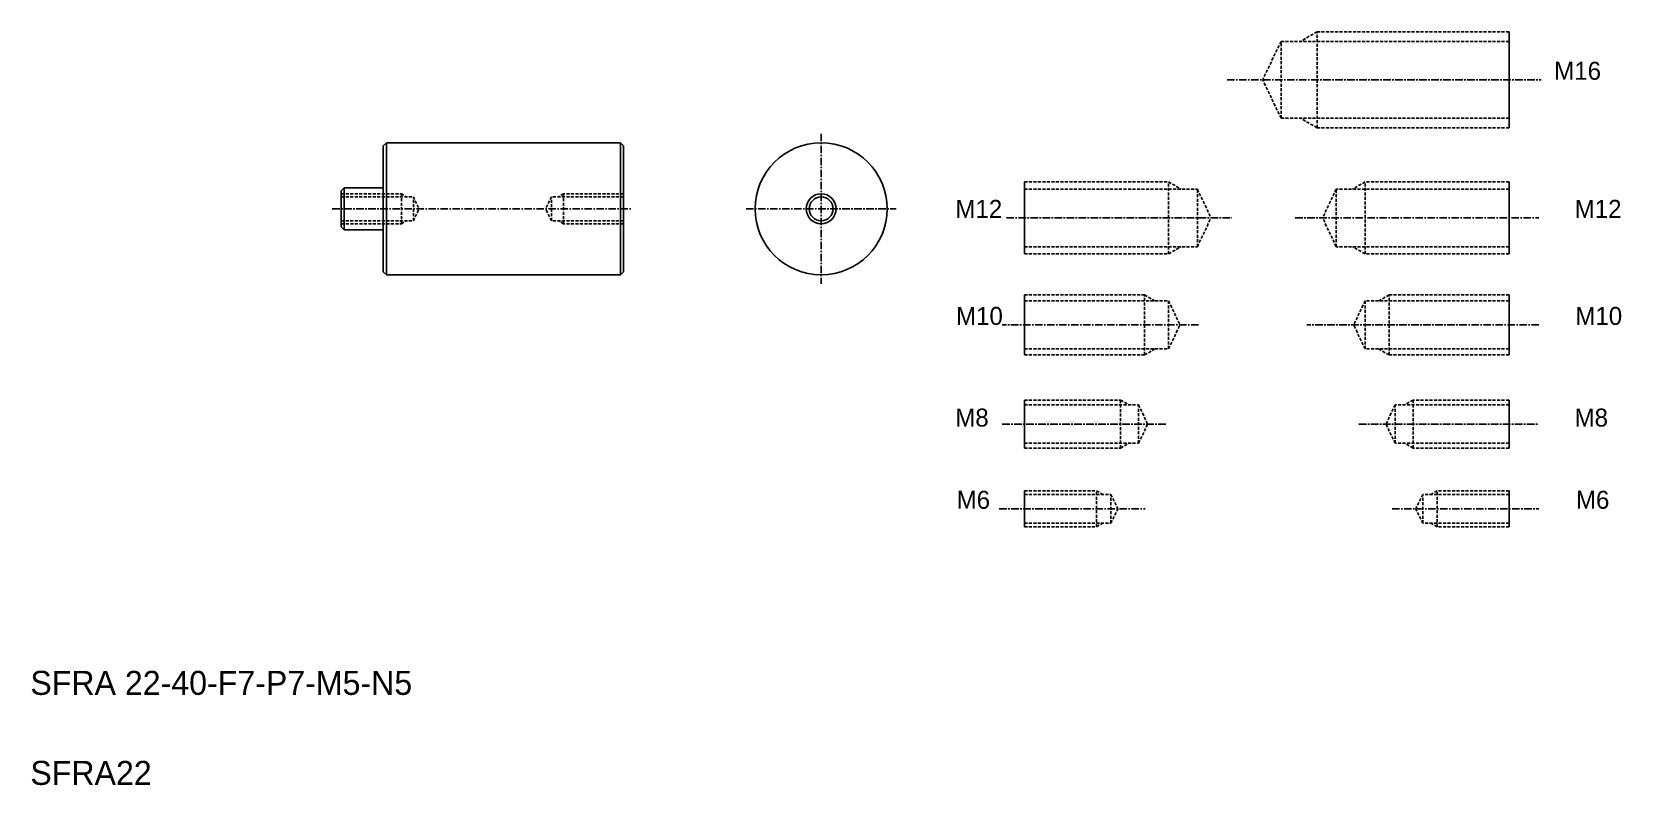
# Model space of a CAD drawing. Extents: x 10 to 275, y 10 to 136.
import ezdxf

# ---------------------------------------------------------------- set-up
doc = ezdxf.new("R2010")
doc.units = 0
doc.linetypes.add('CENTER', pattern=[2, 1.25, -0.25, 0.25, -0.25])
doc.linetypes.add('DASHED', pattern=[0.75, 0.5, -0.25])
doc.layers.get('0').update_dxf_attribs({"linetype": 'CONTINUOUS'})
doc.layers.add('CENTER', color=1, linetype='CENTER')

msp = doc.modelspace()

# ---------------------------------------------------------------- linework, layer by layer
at = {"color": 3, "linetype": 'DASHED'}
for p, q in [((224.33, 135.5), (221.56, 133.9)), ((256.33, 135.5), (224.33, 135.5)), ((224.33, 119.5), (224.33, 135.5)), ((218.33, 133.9), (215.28, 127.5)), ((256.33, 133.9), (218.33, 133.9)), ((218.33, 121.1), (218.33, 133.9)), ((218.33, 121.1), (215.28, 127.5)), ((256.33, 121.1), (218.33, 121.1)), ((224.33, 119.5), (221.56, 121.1)), ((256.33, 119.5), (224.33, 119.5)), ((175.59, 110.49), (199.59, 110.49)), ((175.59, 109.29), (204.39, 109.29)), ((199.59, 98.49), (199.59, 110.49)), ((199.59, 110.49), (201.67, 109.29)), ((204.39, 109.29), (206.68, 104.49)), ((204.39, 99.69), (204.39, 109.29)), ((227.53, 109.29), (225.25, 104.49)), ((227.53, 99.69), (227.53, 109.29)), ((256.33, 109.29), (227.53, 109.29)), ((232.33, 110.49), (230.25, 109.29)), ((232.33, 98.49), (232.33, 110.49)), ((256.33, 110.49), (232.33, 110.49)), ((61.8, 108.5), (71.8, 108.5)), ((61.8, 108), (73.8, 108)), ((71.8, 103.5), (71.8, 108.5)), ((71.8, 108.5), (72.66, 108)), ((73.8, 104), (73.8, 108)), ((73.8, 108), (74.75, 106)), ((73.8, 104), (74.75, 106)), ((96.8, 108), (95.85, 106)), ((96.8, 104), (95.85, 106)), ((96.8, 104), (96.8, 108)), ((108.8, 108), (96.8, 108)), ((98.8, 108.5), (97.93, 108)), ((98.8, 103.5), (98.8, 108.5)), ((108.8, 108.5), (98.8, 108.5)), ((61.8, 104), (73.8, 104)), ((61.81, 103.5), (71.8, 103.5)), ((71.8, 103.5), (72.66, 104)), ((108.8, 104), (96.8, 104)), ((98.8, 103.5), (97.93, 104)), ((108.8, 103.5), (98.8, 103.5)), ((204.39, 99.69), (206.68, 104.49)), ((227.53, 99.69), (225.25, 104.49)), ((175.59, 99.69), (204.39, 99.69)), ((175.59, 98.49), (199.59, 98.49)), ((199.59, 98.49), (201.67, 99.69)), ((256.33, 99.69), (227.53, 99.69)), ((232.33, 98.49), (230.25, 99.69)), ((256.33, 98.49), (232.33, 98.49)), ((175.59, 91.65), (195.59, 91.65)), ((175.59, 90.65), (199.59, 90.65)), ((195.59, 81.65), (195.59, 91.65)), ((195.59, 91.65), (197.33, 90.65)), ((199.59, 90.65), (201.5, 86.65)), ((199.59, 82.65), (199.59, 90.65)), ((232.33, 90.65), (230.43, 86.65)), ((256.33, 90.65), (232.33, 90.65)), ((232.33, 82.65), (232.33, 90.65)), ((236.33, 91.65), (234.6, 90.65)), ((256.33, 91.65), (236.33, 91.65)), ((236.33, 81.65), (236.33, 91.65)), ((199.59, 82.65), (201.5, 86.65)), ((232.33, 82.65), (230.43, 86.65)), ((175.59, 82.65), (199.59, 82.65)), ((195.59, 81.65), (197.33, 82.65)), ((256.33, 82.65), (232.33, 82.65)), ((236.33, 81.65), (234.6, 82.65)), ((175.59, 81.65), (195.59, 81.65)), ((256.33, 81.65), (236.33, 81.65)), ((175.59, 74.13), (191.59, 74.13)), ((191.59, 66.13), (191.59, 74.13)), ((191.59, 74.13), (192.98, 73.33)), ((240.33, 74.13), (238.95, 73.33)), ((256.33, 74.13), (240.33, 74.13)), ((240.33, 66.13), (240.33, 74.13)), ((175.59, 73.33), (194.59, 73.33)), ((194.59, 73.33), (196.12, 70.13)), ((194.59, 66.93), (194.59, 73.33)), ((237.33, 73.33), (235.81, 70.13)), ((256.33, 73.33), (237.33, 73.33)), ((237.33, 66.93), (237.33, 73.33)), ((194.59, 66.93), (196.12, 70.13)), ((237.33, 66.93), (235.81, 70.13)), ((175.59, 66.93), (194.59, 66.93)), ((191.59, 66.13), (192.98, 66.93)), ((256.33, 66.93), (237.33, 66.93)), ((240.33, 66.13), (238.95, 66.93)), ((175.59, 66.13), (191.59, 66.13)), ((256.33, 66.13), (240.33, 66.13)), ((175.59, 59.01), (187.59, 59.01)), ((175.59, 58.41), (189.99, 58.41)), ((187.59, 53.01), (187.59, 59.01)), ((187.59, 59.01), (188.63, 58.41)), ((189.99, 53.61), (189.99, 58.41)), ((189.99, 58.41), (191.14, 56.01)), ((241.93, 58.41), (240.79, 56.01)), ((241.93, 53.61), (241.93, 58.41)), ((256.33, 58.41), (241.93, 58.41)), ((244.33, 59.01), (243.29, 58.41)), ((244.33, 53.01), (244.33, 59.01)), ((256.33, 59.01), (244.33, 59.01)), ((189.99, 53.61), (191.14, 56.01)), ((241.93, 53.61), (240.79, 56.01)), ((175.59, 53.61), (189.99, 53.61)), ((175.59, 53.01), (187.59, 53.01)), ((187.59, 53.01), (188.63, 53.61)), ((256.33, 53.61), (241.93, 53.61)), ((244.33, 53.01), (243.29, 53.61)), ((256.33, 53.01), (244.33, 53.01))]:
    msp.add_line(p, q, dxfattribs=at)
at = {"color": 7, "linetype": 'CONTINUOUS'}
for p, q in [((256.33, 119.5), (256.33, 135.5)), ((68.8, 116.5), (69.3, 117)), ((68.8, 95.5), (68.8, 116.5)), ((69.3, 117), (69.3, 95)), ((69.3, 117), (108.3, 117)), ((108.3, 117), (108.3, 95)), ((108.3, 117), (108.8, 116.5)), ((108.8, 116.5), (108.8, 95.5)), ((61.8, 109), (62.3, 109.5)), ((61.8, 103), (61.8, 109)), ((62.3, 109.5), (62.3, 102.5)), ((62.3, 109.5), (68.6, 109.5)), ((69.3, 111), (69.3, 111)), ((175.59, 98.49), (175.59, 110.49)), ((256.33, 98.49), (256.33, 110.49)), ((69.3, 106), (69.3, 106)), ((61.8, 103), (62.3, 102.5)), ((62.3, 102.5), (68.6, 102.5)), ((69.3, 95), (68.8, 95.5)), ((108.8, 95.5), (108.3, 95)), ((108.3, 95), (69.3, 95)), ((175.59, 81.65), (175.59, 91.65)), ((256.33, 81.65), (256.33, 91.65)), ((175.59, 66.13), (175.59, 74.13)), ((256.33, 66.13), (256.33, 74.13)), ((175.59, 53.01), (175.59, 59.01)), ((256.33, 53.01), (256.33, 59.01))]:
    msp.add_line(p, q, dxfattribs=at)
for radius in [11, 2]:
    msp.add_circle((141.73, 106), radius, dxfattribs=at)
at = {"color": 3, "linetype": 'CONTINUOUS'}
msp.add_circle((141.73, 106), 2.5, dxfattribs=at)
at = {"color": 7, "linetype": 'CONTINUOUS'}
for centre, start, end in [((68.6, 109.7), 270, 360), ((68.6, 102.3), 0, 90)]:
    msp.add_arc(centre, 0.2, start, end, dxfattribs=at)
at = {"layer": 'CENTER', "color": 1, "linetype": 'CENTER'}
for p, q in [((209.35, 127.5), (261.65, 127.5)), ((141.73, 118.5), (141.73, 93.5)), ((60.3, 106), (110.3, 106)), ((129.23, 106), (154.23, 106)), ((172.6, 104.49), (210.13, 104.49)), ((220.71, 104.49), (261.28, 104.49)), ((204.6, 86.65), (171.88, 86.65)), ((261.28, 86.65), (222.64, 86.65)), ((171.88, 70.13), (199.3, 70.13)), ((231.3, 70.13), (261.28, 70.13)), ((171.4, 56.01), (195.7, 56.01)), ((236.83, 56.01), (261.28, 56.01))]:
    msp.add_line(p, q, dxfattribs=at)

# ---------------------------------------------------------------- texts
at = {"color": 7, "linetype": 'CONTINUOUS'}
for s, height, p in [('M16', 3, (263.83, 127.5)), ('M12', 3, (164.09, 104.49)), ('M12', 3, (267.24, 104.49)), ('M10', 3, (164.19, 86.65)), ('M10', 3, (267.35, 86.65)), ('M8', 3, (164.06, 69.71)), ('M8', 3, (267.22, 69.71)), ('M6', 3, (164.29, 56.01)), ('M6', 3, (267.45, 56.01)), ('SFRA 22-40-F7-P7-M5-N5', 4, (10, 25)), ('SFRA22', 4, (10, 10))]:
    msp.add_text(s, height=height, dxfattribs=at).set_placement(p)

doc.saveas('drawing.dxf')
